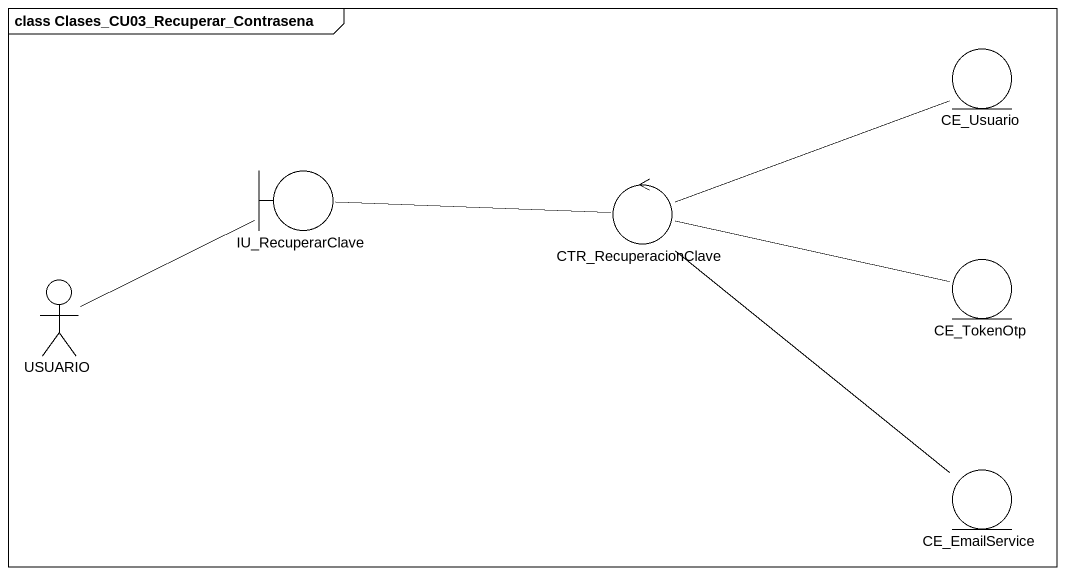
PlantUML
@startuml
mainframe class Clases_CU03_Recuperar_Contrasena
entity CE_Usuario
boundary IU_RecuperarClave
control CTR_RecuperacionClave
actor USUARIO
entity CE_TokenOtp
entity CE_EmailService
IU_RecuperarClave -right- CTR_RecuperacionClave
CTR_RecuperacionClave -right- CE_Usuario
CTR_RecuperacionClave -right- CE_TokenOtp
CTR_RecuperacionClave -- CE_EmailService
USUARIO -right- IU_RecuperarClave
@enduml
